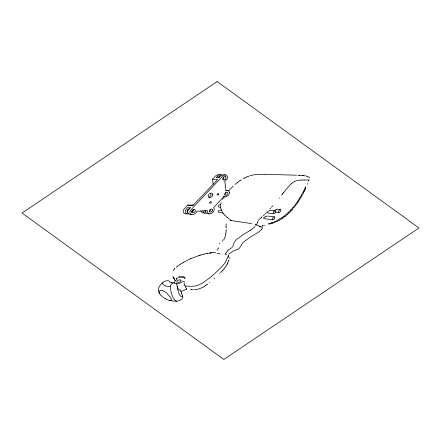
<?xml version="1.0" encoding="UTF-8"?>
<svg xmlns="http://www.w3.org/2000/svg" width="441" height="441" viewBox="0 0 441 441"><rect width="100%" height="100%" fill="white"/><g stroke="black" fill="none" stroke-linecap="round" stroke-linejoin="round"><path stroke-width="0.66" d="M191.686 211.73L191.686 211.823A2.486 1.648 -13.2 0 0 191.791 212.264L192.921 212.871L194.498 212.198A3.137 2.078 -13.2 0 0 195.098 211.531L195.181 211.382A3.682 2.437 -13.2 0 0 195.418 210.633L194.999 209.613A1.329 0.876 -13.2 0 0 194.47 209.414L193.092 209.734A2.492 1.648 -13.2 0 0 192.353 210.313L192.188 210.5A3.556 2.354 -13.2 0 0 191.686 211.73A6.946 4.603 -13.2 0 0 192.48 210.39L192.915 210.374A7.624 5.049 -13.2 0 0 193.092 209.734M226.106 230.852L226.15 229.48M226.101 230.979L225.864 233.306M212.612 210.103L212.275 209.155A1.119 0.744 -13.2 0 0 211.79 208.962L210.583 209.271A2.387 1.582 -13.2 0 0 209.922 209.811L209.767 209.982A3.545 2.348 -13.2 0 0 209.288 211.145L209.288 211.327A2.392 1.588 -13.2 0 0 209.337 211.581L210.363 212.215L211.763 211.57A3.109 2.056 -13.2 0 0 212.308 210.941L212.386 210.804A3.677 2.437 -13.2 0 0 212.612 210.103M184.222 282.951L184.178 284.01M226.079 225.423L226.029 226.52M221.139 202.447L220.616 205.181L220.737 207.882M193.318 210.434L193.329 210.048A2.585 1.714 -13.2 0 0 193.208 209.673M225.853 233.394L225.66 234.662M228.427 255.455L225.72 261.678A22.094 14.641 -13.2 0 1 224.827 263.106L220.798 267.792L215.065 273.249A149.565 99.104 -13.2 0 1 209.999 277.593L203.24 282.698L197.987 285.305A12.596 8.346 -13.2 0 1 195.076 286.038L190.804 286.325L185.071 285.928L184.184 284.18M226.139 224.96L226.382 223.852M225.621 234.91L225.323 236.398M182.668 296.352A5.016 3.324 -13.2 0 1 180.986 299.737L180.771 299.891A5.579 3.693 -13.2 0 1 176.863 301.186C173.015 300.437 172.194 295.305 171.13 292.14A94.01 62.291 -13.2 0 1 170.43 288.679L170.209 286.474A10.391 6.885 -13.2 0 1 171.086 284.627L172.238 283.392L173.412 282.913A4.261 2.822 -13.2 0 1 174.002 282.946M205.627 210.754L205.556 211.007A5.116 3.39 -13.2 0 0 205.545 211.983C206.548 214.756 211.074 214.249 212.788 212.336A6.246 4.134 -13.2 0 0 213.626 211.311L213.918 210.754A7.431 4.923 -13.2 0 0 214.194 209.91L214.188 208.626L213.576 207.728L223.835 196.521M256.634 224.91L257.522 222.258M225.224 236.767L224.149 239.121M158.738 287.979L158.622 288.414A12.469 8.263 -13.2 0 0 158.49 290.426L158.622 291.148A23.246 15.402 -13.2 0 0 159.521 293.48M158.788 287.824L159.08 287.063A13.539 8.969 -13.2 0 1 159.84 285.713L160.844 284.423A15.678 10.391 -13.2 0 1 162.056 283.221A17.028 11.284 -13.2 0 1 163.247 282.246L163.605 281.981A4.978 3.302 -13.2 0 1 164.058 281.689A4.857 3.219 -13.2 0 1 165.871 280.939A4.542 3.01 -13.2 0 1 168.859 280.867M309.246 179.206L309.141 179.504M308.904 180.171L308.645 180.898M218.642 247.748L218.422 248.261M308.628 180.937L308.739 180.639M308.331 180.082L304.125 179.989M229 260.179L228.813 260.648M257.527 222.242L258.029 220.985M307.868 182.971L307.752 183.269M307.487 183.941L307.333 184.321M227.611 263.211L227.754 262.88M227.578 263.288L228.736 260.824M305.773 186.482L304.224 189.867M305.938 187.651L305.696 188.197M227.539 263.371L227.049 264.44M305.574 188.472L305.15 189.41M305.073 189.575L304.792 190.181M304.737 190.292L304.367 191.063M304.202 189.917L303.496 191.355M304.312 191.179L303.055 193.676M226.999 264.539L225.963 266.358M303.469 191.405L303.077 192.177M302.973 192.381L302.625 193.048M303.028 193.731L302.884 194.012M302.493 194.735L298.248 201.813M302.168 193.897L301.732 194.696M218.301 248.492L217.148 250.174M222.551 199.376L223.438 197.871M301.705 194.746L300.321 197.155M300.26 197.254L299.83 197.97M173.07 270.746L174.647 268.712M299.737 198.125L298.243 200.473M219.16 243.906L219.679 243.294M298.144 200.627L297.818 201.113M274.545 210.699L275.465 209.734M297.719 201.261L294.153 206.145M298.099 202.039L297.835 202.43M261.678 229.259L262.483 228.052A0.998 0.661 -13.2 0 0 262.467 227.688L255.356 224.524L255.598 224.734A1.025 0.678 -13.2 0 1 255.582 225.164L255.515 225.268M297.686 202.651L293.96 207.656M225.753 266.667L224.386 268.464M232.655 246.932L234.083 242.544A8.401 5.568 -13.2 0 1 234.557 241.668L236.773 239.309L242.324 235.268A70.869 46.961 -13.2 0 1 244.027 234.149L244.871 233.614A46.288 30.672 -13.2 0 1 246.05 232.898L250.714 230.136M258.426 220.285L260.565 218.063M223.945 239.413L223.543 239.904M187.524 209.955L187.761 209.679A2.624 1.742 -13.2 0 1 188.516 209.1L189.387 208.797M283.491 192.75L281.501 195.324M283.552 192.673L285.057 190.738M282.609 193.897L282.924 193.483M285.25 190.49L290.387 184.608M279.544 197.827L279.247 198.207M293.712 206.691L293.348 207.138M273.872 211.575L273.745 211.741A4.283 2.839 -13.2 0 0 273.26 212.827L273.745 213.764L275.068 213.047A3.693 2.448 -13.2 0 0 275.416 212.579A4.41 2.922 -13.2 0 0 275.719 211.818L275.653 211.024A0.673 0.447 -13.2 0 0 275.261 210.781L270.785 210.285M293.304 207.187L293.089 207.446M224.315 268.547L223.096 269.953M293 207.551L292.736 207.865M293.182 208.593L292.074 209.866M292.648 207.97L292.311 208.356M228.736 190.815L233.162 186.146M291.953 208.769L291.281 209.508M170.998 300.189L170.606 300.426M269.804 209.056L270.526 208.251M292.003 209.949L287.576 214.348M223.069 269.986L222.876 270.201M261.568 229.403L260.62 230.362A21.488 14.239 -13.2 0 1 257.527 232.776L251.464 236.359A64.761 42.909 -13.2 0 0 249.413 237.693L243.724 241.844L241.569 244.457A13.495 8.941 -13.2 0 0 241.111 245.858L238.851 248.685A4.074 2.701 -13.2 0 1 238.675 248.807L238.493 248.917M272.924 205.699L272.643 206.002M222.617 270.482L222.209 270.923M291.187 209.613L290.884 209.944M271.943 206.757L272.262 206.416M267.455 211.63L267.18 211.923M271.932 206.768L271.513 207.215M222.143 270.989L221.195 271.976M192.767 205.726L217.551 179.52L212.386 179.289L213.157 184.167M290.762 210.07L290.112 210.748M217.584 176.157L216.217 177.596L218.819 177.701L220.191 176.251A4.404 2.922 -13.2 0 1 220.88 175.639C222.832 174.322 226.944 173.947 227.584 176.786A6.483 4.294 -13.2 0 1 227.556 177.861L227.396 178.423A7.866 5.215 -13.2 0 1 226.839 179.526L224.767 181.334L225.99 190.92A2.288 1.516 -13.2 0 1 227.672 190.534L228.934 191.129L229.436 192.315M193.412 205.043L187.778 205.104L183.864 209.321A7.056 4.675 -13.2 0 0 183.241 210.748C182.557 212.981 185.303 214.133 187.111 213.863A2.696 1.786 -13.2 0 0 188.483 213.797M212.386 179.289L215.44 176.08A4.311 2.855 -13.2 0 1 216.129 175.474L217.942 174.691L220.66 174.73A2.359 1.566 -13.2 0 1 221.856 175.088M174.664 268.696L175.022 268.326M266.816 212.303L266.116 213.031M290.04 210.826L289.765 211.101M221.062 272.114L220.594 272.588M227.975 250.245L225.643 253.614A0.959 0.634 -13.2 0 1 225.274 254.055L225.202 254.137M265.603 213.543L264.705 214.409M219.739 273.437L219.425 273.745M289.191 211.669L288.833 212.016M222.992 240.488L222.099 241.277M288.888 211.967L288.105 212.705M290.647 184.36L291.832 183.307M179.768 290.057C178.28 290.691 177.679 287.003 177.315 285.878M268.519 211.393L269.451 210.699A3.197 2.122 -13.2 0 1 269.649 210.589L269.809 210.511M288.05 212.755L283.69 216.366M264.231 214.844L263.861 215.18M263.801 215.236L263.486 215.511M232.164 247.473L228.537 249.76A5.942 3.941 -13.2 0 0 227.975 250.245M214.05 278.69L214.756 278.067M234.976 184.481L237.407 182.469M260.984 217.689L261.27 217.441M287.482 214.431L287.036 214.817M261.127 217.567L261.53 217.215M261.568 217.181L262.202 216.636M287.003 214.844L285.393 216.167M176.273 267.191L177.221 266.43M263.955 217.639L264.44 217.275M228.796 254.159L233.19 251.056A9.421 6.24 -13.2 0 1 233.487 250.912L235.935 249.981M291.859 183.28L293.954 181.791M209.299 282.687L209.596 282.438M285.321 216.222L284.825 216.608M185.644 289.483L184.266 290.321A6.411 4.25 -13.2 0 1 182.888 290.834L181.521 291.099A5.071 3.363 -13.2 0 1 180.766 291.121L180.766 291.121M237.44 182.442L240.014 180.578M207.463 284.136L206.956 284.522M177.265 266.397L177.723 266.05M284.792 216.636L283.023 217.909M207.005 284.484L206.609 284.781M206.333 284.985L205.445 285.619M177.96 265.879L179.322 264.931M283.409 216.575L282.477 217.231M205.396 285.658L204.685 286.137M282.317 217.341L276.794 220.632M282.846 218.03L282.527 218.245M240.031 180.567L241.177 179.823M179.548 264.782L179.983 264.49M282.389 218.339L281.485 218.923M204.552 286.226L202.651 287.361M185.854 289.335L185.931 289.285A2.602 1.725 -13.2 0 1 186.262 289.109L186.598 288.965M180.204 264.346L180.981 263.85M264.617 217.159L265.377 216.718M281.402 218.973L279.329 220.191M181.08 263.79L183.213 262.511M182.64 296.683C179.322 297.24 178.622 292.019 177.762 289.709A79.722 52.826 -13.2 0 1 176.962 285.283M183.241 262.494L190.33 258.856M294.191 181.659L294.654 181.405M279.307 220.208L277.483 221.156M243.261 178.599L244.231 178.087M202.397 287.499L199.575 288.717M244.149 178.125L246.409 177.061M277.433 221.178L275.768 221.944M276.099 220.974L274.263 221.812M265.587 216.619L266.629 216.195A2.861 1.896 -13.2 0 1 267.02 216.09M294.886 181.29L297.372 180.452L300.602 180.066M190.385 258.828L190.865 258.613M190.81 258.635L199.514 255.339M246.469 177.034L248.079 176.394M275.316 222.137L273.657 222.799M273.585 222.093L271.606 222.843M248.151 176.367L248.724 176.163M273.299 222.931L272.703 223.14M271.524 222.87L268.933 223.714M272.648 223.163L272.174 223.322M236.067 249.937L237.363 249.457A7.326 4.857 -13.2 0 0 238.261 249.044M208.731 197.298L209.238 197.083A3.28 2.172 -13.2 0 0 210.214 196.328L211.057 194.641L210.589 193.246M271.397 223.581L271.011 223.703M199.26 288.816L196.195 289.505M270.989 223.714L270.427 223.885M199.602 255.311L199.982 255.196M249.92 175.766L250.234 175.672M200.01 255.19L200.451 255.058M268.762 223.769L268.161 223.945M269.727 224.094L269.429 224.182M200.506 255.041L203.792 254.159M250.262 175.667L250.609 175.568M251.298 175.375L251.817 175.248M265.008 225.345L264.732 225.412M224.177 179.95L224.502 179.851A1.929 1.279 -13.2 0 0 225.18 179.41M203.819 254.154L205.561 253.762M263.999 225.588L263.635 225.671M252.158 175.165L257.208 174.41L263.448 174.283M262.665 225.351L262.362 225.423M263.007 225.814L262.693 225.886M262.604 225.908L261.893 226.068M261.011 226.266L260.526 226.376M259.187 226.117L259.661 226.018M205.782 253.718L207.441 253.404M207.325 253.426L207.617 253.377M225.241 254.132L225.511 254.088M207.876 253.332L209.315 253.112M209.503 253.09L210.208 252.996M210.148 253.002L210.517 252.952M210.396 252.969L210.963 252.902M160.866 290.31L161.081 290.288A3.39 2.244 -13.2 0 1 162.106 290.365M210.826 252.919L211.151 252.88M195.903 289.539L195.131 289.616M211.222 252.869L211.845 252.798M211.873 252.798L213.141 252.665M213.372 252.643L215.726 252.439M173.412 282.913L171.196 282.675M170.303 300.475L169.377 300.393M194.575 289.654L194.106 289.676M220.037 176.411L219.188 176.67A2.133 1.417 -13.2 0 0 218.598 177.133A3.208 2.128 -13.2 0 0 218.207 177.673M300.701 180.06L301.412 180.033M301.633 180.027L304.103 179.989M176.67 301.175L175.094 301.175A21.488 14.239 -13.2 0 1 168.964 300.293L167.812 299.897M193.318 289.693L193.059 289.693M220.66 174.73L218.273 175.551A4.355 2.883 -13.2 0 0 217.584 176.157M225.467 174.879L222.898 175.854A4.482 2.971 -13.2 0 0 222.391 176.334L190.506 210.252A7.37 4.884 -13.2 0 0 189.867 211.702C189.068 215.302 194.183 215.18 195.727 212.981A7.012 4.647 -13.2 0 0 196.978 211.211L207.816 210.682L207.59 211.509A5.524 3.66 -13.2 0 0 207.623 212.292L208.18 213.339L209.227 213.802M192.408 289.682L191.978 289.671M263.751 174.294L264.148 174.3M296.611 175.193L264.324 174.305M191.923 289.671L191.107 289.632M298.061 175.242L298.811 175.281M298.877 175.281L299.329 175.303M299.378 175.309L302.973 175.524M190.936 289.627L190.677 289.61M302.818 175.512L303.408 175.551M303.43 175.557L307.112 176.24M223.543 196.846L225.974 196.868L228.036 195.617A6.929 4.592 -13.2 0 0 229.419 192.32M225.93 190.424L227.666 190.551M275.256 210.787L274.208 211.233A2.657 1.764 -13.2 0 0 273.872 211.575M275.647 212.099L279.12 212.485L280.217 211.779A3.688 2.442 -13.2 0 0 280.553 211.316A4.421 2.933 -13.2 0 0 280.851 210.578L280.746 209.74A0.634 0.419 -13.2 0 0 280.415 209.563M276.843 209.183L280.415 209.569L279.412 210.004A2.635 1.742 -13.2 0 0 279.098 210.335L278.971 210.495A4.289 2.839 -13.2 0 0 278.492 211.564L278.949 212.485M220.671 204.63L219.331 204.822A1.896 1.257 -13.2 0 0 218.824 205.241L218.758 205.308A2.855 1.891 -13.2 0 0 218.317 206.405A1.913 1.268 -13.2 0 0 218.405 206.801L220.66 207.38M268.128 213.091L273.745 213.764M274.401 216.906L273.343 217.358A2.701 1.792 -13.2 0 0 273.001 217.711L272.94 217.788A4.201 2.784 -13.2 0 0 272.406 218.923L272.935 219.844L274.17 219.122A3.704 2.459 -13.2 0 0 274.523 218.653A4.36 2.889 -13.2 0 0 274.831 217.898L274.715 217.06A0.634 0.419 -13.2 0 0 274.401 216.906L267.643 216.046M187.778 205.104L192.767 205.726M221.382 210.159L219.199 210.23A1.918 1.273 -13.2 0 0 218.681 210.655L218.62 210.721A2.839 1.88 -13.2 0 0 218.179 211.785A1.863 1.235 -13.2 0 0 218.256 212.171L223.074 213.113L221.261 209.844M263.784 218.609L272.852 219.833M230.224 220.384L251.673 223.637M191.664 214.552C189.828 214.844 187.056 213.659 187.767 211.399A7.271 4.818 -13.2 0 1 188.401 209.955L190.506 207.617L188.004 207.292L185.915 209.607A7.15 4.735 -13.2 0 0 185.286 211.041L185.501 212.854L187.111 213.863M174.289 282.99L174.983 283.155M217.165 253.239L220.169 253.983M205.512 211.559L205.01 211.289A1.94 1.284 -13.2 0 1 204.773 210.781M171.218 282.681L171.235 282.687A5.176 3.429 -13.2 0 1 170.612 282.499A4.107 2.723 -13.2 0 1 170.105 282.268L169.746 282.014A3.059 2.029 -13.2 0 1 169.454 281.705L169.283 281.375A2.685 1.781 -13.2 0 0 169.184 281.154M162.393 290.421L166.103 292.477L169.89 296.71M204.53 213.135L203.549 212.573L203.097 211.702A4.774 3.164 -13.2 0 1 203.081 210.831M225.875 254.159L226.597 254.402M307.316 176.312L309.709 177.762M165.761 285.939L165.524 285.851A8.346 5.529 -13.2 0 1 162.795 283.795M225.423 176.709L225.296 176.654A1.025 0.678 -13.2 0 0 224.938 176.587L223.934 176.874A2.161 1.433 -13.2 0 0 223.389 177.315L222.832 178.241A4.404 2.916 -13.2 0 0 222.738 178.765L223.063 179.685A1.251 0.827 -13.2 0 0 223.785 179.994A1.014 0.673 -13.2 0 0 224.177 179.95M167.481 299.759L166.014 299.042M184.492 281.468L182.839 281.545L180.419 282.918A6.891 4.57 -13.2 0 1 178.991 283.436L177.574 283.717A4.421 2.927 -13.2 0 1 176.042 283.673M165.744 298.899L165.083 298.518M165.044 298.491L163.231 297.295M231.277 220.544L227.093 217.231M162.619 296.832L160.899 295.294M226.983 217.143L224.91 215.258M224.822 215.169L223.537 213.714M160.678 295.062L159.57 293.568M176.549 284.125L176.687 284.302A4.686 3.104 -13.2 0 1 176.907 284.677M223.565 213.753L223.245 213.345M174.493 278.921L174.09 278.381M174.019 278.282L173.848 278.045M173.787 277.957L173.126 276.942M170.05 296.953L171.036 298.86A4.548 3.015 -13.2 0 1 171.191 299.775M179.884 289.704L181.328 292.163M172.933 276.595L175.165 280.757M185.071 285.928L186.692 289.131M182.602 296.126L182.414 295.646M182.392 295.586L181.896 294.097M224.833 194.746L225.097 195.143A1.097 0.728 -13.2 0 0 225.66 195.38A0.937 0.617 -13.2 0 0 226.024 195.357L226.327 195.275A1.841 1.218 -13.2 0 0 226.999 194.878L227.892 193.417L227.402 192.265A0.965 0.639 -13.2 0 0 227.021 192.166L225.88 192.519A2.255 1.494 -13.2 0 0 225.417 192.926L224.943 193.654A4.107 2.723 -13.2 0 0 224.794 194.305L224.833 194.746A2.64 1.753 -13.2 0 0 225.175 194.437L225.461 194.068A3.831 2.536 -13.2 0 0 225.781 193.246L225.798 192.866A2.663 1.764 -13.2 0 0 225.759 192.7L225.737 192.623M221.139 209.508L220.792 208.185M210.506 209.315L210.522 209.376A2.585 1.714 -13.2 0 1 210.555 209.558L210.539 209.922A3.671 2.431 -13.2 0 1 210.148 210.804L209.933 211.074A2.723 1.803 -13.2 0 1 209.337 211.575M181.863 293.993L181.532 292.835M228.416 255.333L229.348 258.641M181.56 292.929L181.488 292.664M159.113 292.256L159.168 292.57A8.274 5.479 -13.2 0 0 159.466 293.359M226.084 227.832L226.057 227.319M226.051 227.247L226.029 226.591M187.105 211.173L187.105 211.074A3.506 2.326 -13.2 0 1 187.53 209.955M218.945 176.869A2.767 1.836 -13.2 0 1 219.094 177.409M224.938 196.984A2.188 1.45 -13.2 0 1 223.852 196.515M206.107 213.031A2.315 1.532 -13.2 0 1 204.723 213.168L202.05 212.678L201.09 211.476A4.515 2.993 -13.2 0 1 201.035 210.897M184.933 278.508A3.837 2.541 -13.2 0 0 184.718 277.598A3.831 2.541 -13.2 0 0 183.263 276.546L181.069 276.237A7.48 4.956 -13.2 0 0 179.018 276.463M175.584 283.403A4.818 3.192 -13.2 0 1 176.02 283.657A4.801 3.181 -13.2 0 1 176.389 283.96M193.318 210.434A3.671 2.431 -13.2 0 1 192.915 211.366L192.678 211.647A2.69 1.781 -13.2 0 1 191.807 212.303M188.66 209.023A2.376 1.577 -13.2 0 1 188.798 209.431M187.772 211.349A2.354 1.56 -13.2 0 1 187.249 211.669M225.825 177.144A3.335 2.211 -13.2 0 1 225.153 179.393M225.428 176.703A1.808 1.196 -13.2 0 1 225.853 177.133M174.757 283.089A2.453 1.626 -13.2 0 1 174.548 282.813L174.906 281.06A4.581 3.037 -13.2 0 1 175.86 280.151L176.097 279.991A2.497 1.654 -13.2 0 0 176.361 279.787A1.747 1.158 -13.2 0 0 176.824 279.159A0.904 0.601 -13.2 0 0 176.361 278.558A8.715 5.777 -13.2 0 1 176.962 278.26A9.206 6.102 -13.2 0 1 179.796 277.439L182.348 277.279L184.211 277.742A3.925 2.602 -13.2 0 1 184.922 278.238M223.675 177.056A2.971 1.968 -13.2 0 1 223.813 177.436L223.808 177.855A4.035 2.674 -13.2 0 1 223.543 178.655L223.174 179.156A2.574 1.703 -13.2 0 1 222.876 179.432M187.662 212.082A2.007 1.329 -13.2 0 1 187.138 211.167M250.714 230.136A22.789 15.099 -13.2 0 0 253.917 227.617L254.909 226.619A1.803 1.196 -13.2 0 0 255.025 226.47M170.171 286.622A11.907 7.888 -13.2 0 1 165.75 285.955M276.656 209.183A0.777 0.513 -13.2 0 1 276.821 209.177M276.121 209.332A1.444 0.954 -13.2 0 1 276.402 209.232M269.975 210.44A1.814 1.202 -13.2 0 1 270.289 210.335M267.797 212.314A2.833 1.88 -13.2 0 1 267.946 212.06M267.709 212.749A1.262 0.838 -13.2 0 1 267.72 212.545M263.547 218.058A2.051 1.362 -13.2 0 1 263.735 217.843M171.108 300.007A1.091 0.722 -13.2 0 1 171.003 300.189M159.648 290.79A1.61 1.064 -13.2 0 1 160.651 290.343M159.124 291.887A2.734 1.814 -13.2 0 1 159.41 291.021M162.806 283.789A7.999 5.303 -13.2 0 1 162.415 282.907M210.963 202.827A1.714 1.136 -13.2 0 0 211.283 202.077A1.119 0.744 -13.2 0 0 211.145 201.719L210.032 201.884A1.648 1.091 -13.2 0 0 209.602 202.805L209.905 203.218L210.522 203.152A1.141 0.755 -13.2 0 0 210.969 202.827M218.422 194.773A1.091 0.722 -13.2 0 1 218.008 195.076L217.11 194.746A1.665 1.103 -13.2 0 1 217.496 193.831L218.615 193.682A1.555 1.031 -13.2 0 1 218.383 194.757M181.042 280.493L180.441 281.479A3.093 2.051 -13.2 0 1 179.757 281.937L179.145 282.196A2.911 1.929 -13.2 0 1 178.285 282.378L176.736 282.047L177.106 280.829A2.817 1.863 -13.2 0 1 177.977 280.25L178.147 280.173A3.247 2.15 -13.2 0 1 179.063 279.892L180.49 279.914A1.284 0.849 -13.2 0 1 180.97 280.289L181.042 280.493M212.799 194.553L212.771 194.828A5.011 3.319 -13.2 0 1 212.33 195.975L211.928 196.493A3.115 2.062 -13.2 0 1 211.239 197.077L209.111 197.513L208.196 196.212A4.586 3.037 -13.2 0 1 208.246 195.572L208.494 194.911A4.531 2.999 -13.2 0 1 209.111 194.095C209.982 192.783 212.799 192.524 212.799 194.553M217.148 81.541L22.05 213.042L223.852 359.459L418.95 227.958L217.148 81.541"/></g></svg>
